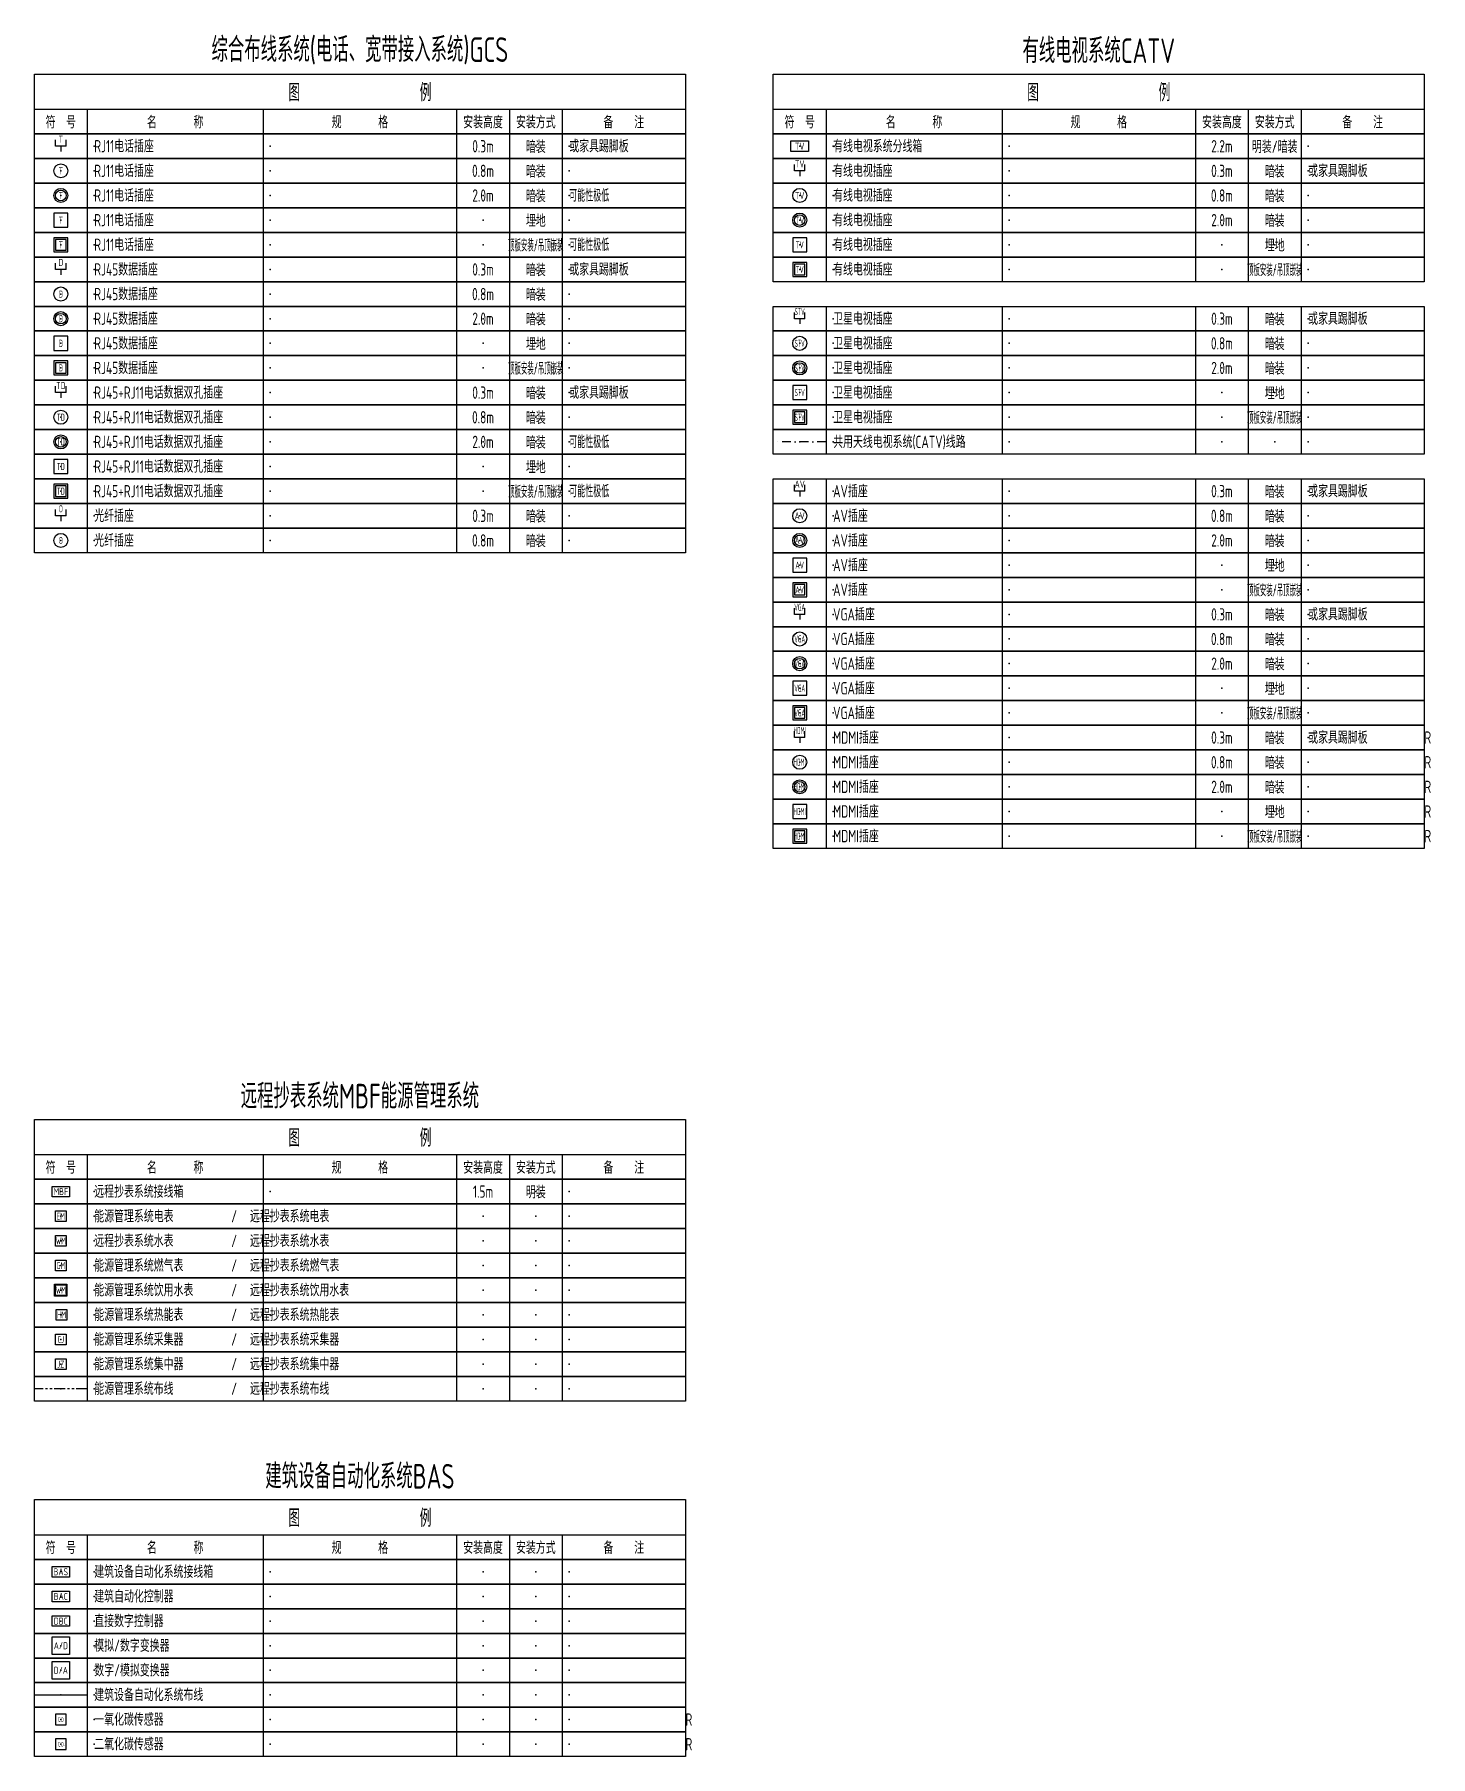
# Model space of a CAD drawing. Header units: millimetres. Extents: x -714894 to -19295, y 3400 to 234118.
# Drawn here: x -649095 to -609415, y 7600 to 56525 of the extents above; entities that cross this region are included whole.
import ezdxf
from ezdxf.enums import TextEntityAlignment as Align

# ---------------------------------------------------------------- set-up
doc = ezdxf.new("R2010")
doc.units = ezdxf.units.MM
doc.header["$LTSCALE"] = 500
doc.linetypes.add('DASHDOT', pattern=[1, 0.5, -0.25, 0, -0.25])
doc.linetypes.add('PHANTOM2', pattern=[1.25, 0.625, -0.125, 0.125, -0.125, 0.125, -0.125])
for name, color, linetype in [('E-BAS-DEVC', 3, 'Continuous'), ('E-BAS-EQPM', 3, 'Continuous'), ('E-BAS-WIRE', 4, 'Continuous'), ('E-CATV-DEVC', 3, 'Continuous'), ('E-CATV-EQPM', 3, 'Continuous'), ('E-CATV-WIRE', 4, 'DASHDOT'), ('E-GCS-DEVC', 3, 'Continuous'), ('E-MBF-DEVC', 3, 'Continuous'), ('E-MBF-EQPM', 3, 'Continuous'), ('E-MBF-WIRE', 4, 'PHANTOM2'), ('E-UNIV-DIAG', 2, 'Continuous'), ('E-UNIV-EL', 140, 'Continuous'), ('E-UNIV-NOTE', 6, 'Continuous')]:
    doc.layers.add(name, color=color, linetype=linetype)
doc.styles.add('TH-STYLE3', font='tssdeng.shx', dxfattribs={"width": 0.65, "bigfont": 'tssdchn.shx'})

# ---------------------------------------------------------------- blocks, each defined once
blk = doc.blocks.new('E-BKTS2')
for p, q in [((0, 0), (185, 0)), ((0, -7), (0, 0)), ((185, 0), (185, -7)), ((185, -7), (0, -7))]:
    blk.add_line(p, q)
at = {"linetype": 'Continuous'}
for p, q in [((15, 0), (15, -7)), ((65, 0), (65, -7)), ((120, 0), (120, -7)), ((135, 0), (135, -7)), ((150, 0), (150, -7))]:
    blk.add_line(p, q, dxfattribs=at)
for p in [(7.5, -3.5), (17, -3.5), (67, -3.5), (127.5, -3.5), (142.5, -3.5), (152, -3.5)]:
    blk.add_point(p, dxfattribs=at)
blk = doc.blocks.new('E-BMBF01')
blk.add_lwpolyline([(-2.5, -1.5), (-2.5, 1.5), (2.5, 1.5), (2.5, -1.5)], close=True)
at = {"layer": 'E-UNIV-EL', "style": 'TH-STYLE3', "width": 0.7}
blk.add_attdef('BOX', text='', height=2, dxfattribs=at).set_placement((0, 0), align=Align.MIDDLE)
blk = doc.blocks.new('E-BKTS1')
blk.add_line((0, -10), (185, -10))
at = {"linetype": 'Continuous'}
for p, q in [((15, -10), (15, -17)), ((65, -10), (65, -17)), ((120, -10), (120, -17)), ((135, -10), (135, -17)), ((150, -10), (150, -17))]:
    blk.add_line(p, q, dxfattribs=at)
blk.add_lwpolyline([(0, 0), (185, 0), (185, -17), (0, -17)], close=True)
at = {"layer": 'E-UNIV-NOTE', "style": 'TH-STYLE3', "width": 0.7}
for s, height, p in [('图                例', 5, (92.5, -5)), ('安装高度', 3.5, (127.5, -13.5)), ('安装方式', 3.5, (142.5, -13.5))]:
    blk.add_text(s, height=height, dxfattribs=at).set_placement(p, align=Align.MIDDLE)
at = {"layer": 'E-UNIV-NOTE', "linetype": 'Continuous', "style": 'TH-STYLE3', "width": 0.7}
for s, p in [('符  号', (7.5, -13.5)), ('名       称', (40, -13.5)), ('规       格', (92.5, -13.5)), ('备    注', (167.5, -13.5))]:
    blk.add_text(s, height=3.5, dxfattribs=at).set_placement(p, align=Align.MIDDLE)
blk = doc.blocks.new('E-BEMS000')
for p, q in [((-2.5, -1.5), (-2.5, 1.5)), ((-2.5, 1.5), (2.5, 1.5)), ((2.5, 1.5), (2.5, -1.5)), ((2.5, -1.5), (-2.5, -1.5))]:
    blk.add_line(p, q)
at = {"layer": 'E-UNIV-EL', "style": 'TH-STYLE3', "width": 0.7}
blk.add_attdef('BOX', text='', height=2, dxfattribs=at).set_placement((0, 0), align=Align.MIDDLE)
blk = doc.blocks.new('E-BEMS010')
blk.add_lwpolyline([(-2.5, -1.5), (-2.5, 1.5), (2.5, 1.5), (2.5, -1.5)], close=True)
at = {"layer": 'E-UNIV-EL', "style": 'TH-STYLE3', "width": 0.7}
blk.add_attdef('BOX', text='', height=2, dxfattribs=at).set_placement((0, 0), align=Align.MIDDLE)
blk = doc.blocks.new('E-BEMS011')
blk.add_lwpolyline([(-2.5, -1.5), (-2.5, 1.5), (2.5, 1.5), (2.5, -1.5)], close=True)
at = {"layer": 'E-UNIV-EL', "style": 'TH-STYLE3', "width": 0.7}
blk.add_attdef('BOX', text='', height=2, dxfattribs=at).set_placement((0, 0), align=Align.MIDDLE)
blk = doc.blocks.new('E-BEMS020')
blk.add_lwpolyline([(-2.5, -2.5), (-2.5, 2.5), (2.5, 2.5), (2.5, -2.5)], close=True)
at = {"layer": 'E-UNIV-EL', "style": 'TH-STYLE3', "width": 0.7}
blk.add_attdef('BOX', text='', height=2, dxfattribs=at).set_placement((0, 0), align=Align.MIDDLE)
blk = doc.blocks.new('E-BEMS021')
blk.add_lwpolyline([(-2.5, -2.5), (-2.5, 2.5), (2.5, 2.5), (2.5, -2.5)], close=True)
at = {"layer": 'E-UNIV-EL', "style": 'TH-STYLE3', "width": 0.7}
blk.add_attdef('BOX', text='', height=2, dxfattribs=at).set_placement((0, 0), align=Align.MIDDLE)
blk = doc.blocks.new('E-BEMS110')
blk.add_lwpolyline([(-1.5, -1.5), (-1.5, 1.5), (1.5, 1.5), (1.5, -1.5)], close=True)
at = {"layer": 'E-UNIV-EL', "style": 'TH-STYLE3', "width": 0.6}
blk.add_attdef('FUNCTION', text='', height=2, dxfattribs=at).set_placement((0, 0), align=Align.MIDDLE)
blk = doc.blocks.new('E-BEMS120')
blk.add_lwpolyline([(-1.5, -1.5), (-1.5, 1.5), (1.5, 1.5), (1.5, -1.5)], close=True)
at = {"layer": 'E-UNIV-EL', "style": 'TH-STYLE3', "width": 0.6}
blk.add_attdef('FUNCTION', text='', height=2, dxfattribs=at).set_placement((0, 0), align=Align.MIDDLE)
blk = doc.blocks.new('E-BEMS130')
blk.add_lwpolyline([(-1.5, -1.5), (-1.5, 1.5), (1.5, 1.5), (1.5, -1.5)], close=True)
at = {"layer": 'E-UNIV-EL', "style": 'TH-STYLE3', "width": 0.6}
blk.add_attdef('FUNCTION', text='', height=2, dxfattribs=at).set_placement((0, 0), align=Align.MIDDLE)
blk = doc.blocks.new('E-BEMS100')
blk.add_lwpolyline([(-1.5, -1.5), (-1.5, 1.5), (1.5, 1.5), (1.5, -1.5)], close=True)
at = {"layer": 'E-UNIV-EL', "style": 'TH-STYLE3', "width": 0.6}
blk.add_attdef('FUNCTION', text='', height=2, dxfattribs=at).set_placement((0, 0), align=Align.MIDDLE)
blk = doc.blocks.new('E-BEMS111')
blk.add_lwpolyline([(-1.75, -1.75), (-1.75, 1.75), (1.75, 1.75), (1.75, -1.75)], close=True)
at = {"layer": 'E-UNIV-EL'}
blk.add_lwpolyline([(-1.5, -1.5), (-1.5, 1.5), (1.5, 1.5), (1.5, -1.5)], close=True, dxfattribs=at)
at = {"layer": 'E-UNIV-EL', "style": 'TH-STYLE3', "width": 0.6}
blk.add_attdef('FUNCTION', text='', height=2, dxfattribs=at).set_placement((0, 0), align=Align.MIDDLE)
blk = doc.blocks.new('E-BEMS200')
blk.add_lwpolyline([(-1.5, -1.5), (-1.5, 1.5), (1.5, 1.5), (1.5, -1.5)], close=True)
at = {"layer": 'E-UNIV-EL', "style": 'TH-STYLE3', "width": 0.6}
blk.add_attdef('FUNCTION', text='', height=2, dxfattribs=at).set_placement((0, 0), align=Align.MIDDLE)
blk = doc.blocks.new('E-BEMS201')
blk.add_lwpolyline([(-1.5, -1.5), (-1.5, 1.5), (1.5, 1.5), (1.5, -1.5)], close=True)
at = {"layer": 'E-UNIV-EL', "style": 'TH-STYLE3', "width": 0.6}
blk.add_attdef('FUNCTION', text='', height=2, dxfattribs=at).set_placement((0, 0), align=Align.MIDDLE)
blk = doc.blocks.new('E-BEMS030')
blk.add_lwpolyline([(-1.5, -1.5), (1.5, -1.5), (1.5, 1.5), (-1.5, 1.5)], close=True)
at = {"layer": 'E-UNIV-EL', "style": 'TH-STYLE3', "width": 0.7}
blk.add_attdef('F', text='', height=1.3, dxfattribs=at).set_placement((0, 0), align=Align.MIDDLE)
blk = doc.blocks.new('E-BEMS031')
blk.add_lwpolyline([(-1.5, -1.5), (1.5, -1.5), (1.5, 1.5), (-1.5, 1.5)], close=True)
at = {"layer": 'E-UNIV-EL', "style": 'TH-STYLE3', "width": 0.7}
for tag, height, p in [('F', 1.3, (0, 0)), ('F2', 0.65, (1.08625, -0.3125))]:
    blk.add_attdef(tag, text='', height=height, dxfattribs=at).set_placement(p, align=Align.MIDDLE)
blk = doc.blocks.new('E-BCATV11')
blk.add_circle((0, 0), 2)
at = {"layer": 'E-UNIV-EL', "style": 'TH-STYLE3', "width": 0.7}
blk.add_attdef('SOCKET', text='', height=2, dxfattribs=at).set_placement((0, 0), align=Align.MIDDLE)
blk = doc.blocks.new('E-BCATV01')
blk.add_lwpolyline([(-2.5, 0), (-2.5, 3), (2.5, 3), (2.5, 0)], close=True)
at = {"layer": 'E-UNIV-EL', "style": 'TH-STYLE3', "width": 0.7}
blk.add_attdef('BOX', text='', height=2, dxfattribs=at).set_placement((0, 1.5), align=Align.MIDDLE)
blk = doc.blocks.new('E-BCATV11-1')
blk.add_circle((0, 0), 2)
at = {"layer": 'E-UNIV-EL'}
blk.add_circle((0, 0), 1.5, dxfattribs=at)
at = {"layer": 'E-UNIV-EL', "style": 'TH-STYLE3', "width": 0.7}
blk.add_attdef('SOCKET', text='', height=2, dxfattribs=at).set_placement((0, 0), align=Align.MIDDLE)
blk = doc.blocks.new('E-BGC13')
blk.add_circle((0, 0), 2)
at = {"layer": 'E-UNIV-EL', "style": 'TH-STYLE3', "width": 0.6}
blk.add_attdef('SOCKET', text='', height=2, dxfattribs=at).set_placement((0, 0), align=Align.MIDDLE)
blk = doc.blocks.new('E-BGC12')
blk.add_circle((0, 0), 2)
at = {"layer": 'E-UNIV-EL', "style": 'TH-STYLE3', "width": 0.6}
blk.add_attdef('SOCKET', text='', height=2, dxfattribs=at).set_placement((0, 0), align=Align.MIDDLE)
blk = doc.blocks.new('E-BGC11')
blk.add_circle((0, 0), 2)
at = {"layer": 'E-UNIV-EL', "style": 'TH-STYLE3', "width": 0.7}
blk.add_attdef('SOCKET', text='', height=2, dxfattribs=at).set_placement((0, 0), align=Align.MIDDLE)
blk = doc.blocks.new('E-BGC13-1')
blk.add_circle((0, 0), 2)
at = {"layer": 'E-UNIV-EL'}
blk.add_circle((0, 0), 1.5, dxfattribs=at)
at = {"layer": 'E-UNIV-EL', "style": 'TH-STYLE3', "width": 0.6}
blk.add_attdef('SOCKET', text='', height=2, dxfattribs=at).set_placement((0, 0), align=Align.MIDDLE)
blk = doc.blocks.new('E-BGC12-1')
blk.add_circle((0, 0), 2)
at = {"layer": 'E-UNIV-EL'}
blk.add_circle((0, 0), 1.5, dxfattribs=at)
at = {"layer": 'E-UNIV-EL', "style": 'TH-STYLE3', "width": 0.6}
blk.add_attdef('SOCKET', text='', height=2, dxfattribs=at).set_placement((0, 0), align=Align.MIDDLE)
blk = doc.blocks.new('E-BGC11-1')
blk.add_circle((0, 0), 2)
at = {"layer": 'E-UNIV-EL'}
blk.add_circle((0, 0), 1.5, dxfattribs=at)
at = {"layer": 'E-UNIV-EL', "style": 'TH-STYLE3', "width": 0.7}
blk.add_attdef('SOCKET', text='', height=2, dxfattribs=at).set_placement((0, 0), align=Align.MIDDLE)
blk = doc.blocks.new('E-BGC13-2')
blk.add_lwpolyline([(-2, 2), (-2, -2), (2, -2), (2, 2)], close=True)
at = {"layer": 'E-UNIV-EL', "style": 'TH-STYLE3', "width": 0.6}
blk.add_attdef('SOCKET', text='', height=2, dxfattribs=at).set_placement((0, 0), align=Align.MIDDLE)
blk = doc.blocks.new('E-BGC12-2')
blk.add_lwpolyline([(-2, 2), (-2, -2), (2, -2), (2, 2)], close=True)
at = {"layer": 'E-UNIV-EL', "style": 'TH-STYLE3', "width": 0.6}
blk.add_attdef('SOCKET', text='', height=2, dxfattribs=at).set_placement((0, 0), align=Align.MIDDLE)
blk = doc.blocks.new('E-BGC11-2')
blk.add_lwpolyline([(-2, 2), (-2, -2), (2, -2), (2, 2)], close=True)
at = {"layer": 'E-UNIV-EL', "style": 'TH-STYLE3', "width": 0.6}
blk.add_attdef('SOCKET', text='', height=2, dxfattribs=at).set_placement((0, 0), align=Align.MIDDLE)
blk = doc.blocks.new('E-BCATV11-2')
blk.add_lwpolyline([(-2, 2), (-2, -2), (2, -2), (2, 2)], close=True)
at = {"layer": 'E-UNIV-EL', "style": 'TH-STYLE3', "width": 0.6}
blk.add_attdef('SOCKET', text='', height=2, dxfattribs=at).set_placement((0, 0), align=Align.MIDDLE)
blk = doc.blocks.new('E-BCATV11-3')
blk.add_lwpolyline([(-2, 2), (-2, -2), (2, -2), (2, 2)], close=True)
at = {"layer": 'E-UNIV-EL'}
blk.add_lwpolyline([(-1.5, 1.5), (-1.5, -1.5), (1.5, -1.5), (1.5, 1.5)], close=True, dxfattribs=at)
at = {"layer": 'E-UNIV-EL', "style": 'TH-STYLE3', "width": 0.6}
blk.add_attdef('SOCKET', text='', height=2, dxfattribs=at).set_placement((0, 0), align=Align.MIDDLE)
blk = doc.blocks.new('E-BGC10')
for p, q in [((-1.5, 1.5), (-1.5, 3.3)), ((1.5, 1.5), (-1.5, 1.5)), ((0, 1.5), (0, 0)), ((1.5, 1.5), (1.5, 3.3))]:
    blk.add_line(p, q)
at = {"layer": 'E-UNIV-EL', "style": 'TH-STYLE3', "width": 0.7}
blk.add_attdef('SOCKET', text='', height=2, dxfattribs=at).set_placement((0, 3.5), align=Align.MIDDLE)
blk = doc.blocks.new('E-BGC20')
for p, q in [((-1.5, 1.5), (-1.5, 3.3)), ((1.5, 1.5), (-1.5, 1.5)), ((0, 1.5), (0, 0)), ((1.5, 1.5), (1.5, 3.3))]:
    blk.add_line(p, q)
at = {"layer": 'E-UNIV-EL', "style": 'TH-STYLE3', "width": 0.7}
blk.add_attdef('SOCKET', text='', height=2, dxfattribs=at).set_placement((0, 3.5), align=Align.MIDDLE)
blk = doc.blocks.new('E-BGC30')
for p, q in [((-1.5, 1.5), (-1.5, 3.3)), ((1.5, 1.5), (-1.5, 1.5)), ((0, 1.5), (0, 0)), ((1.5, 1.5), (1.5, 3.3))]:
    blk.add_line(p, q)
at = {"layer": 'E-UNIV-EL', "style": 'TH-STYLE3', "width": 0.7}
blk.add_attdef('SOCKET', text='', height=2, dxfattribs=at).set_placement((0, 3.5), align=Align.MIDDLE)
blk = doc.blocks.new('E-BCATV10')
for p, q in [((-1.5, 1.5), (-1.5, 3.3)), ((1.5, 1.5), (-1.5, 1.5)), ((0, 1.5), (0, 0)), ((1.5, 1.5), (1.5, 3.3))]:
    blk.add_line(p, q)
at = {"layer": 'E-UNIV-EL', "style": 'TH-STYLE3', "width": 0.7}
blk.add_attdef('SOCKET', text='', height=2, dxfattribs=at).set_placement((0, 3.5), align=Align.MIDDLE)
blk = doc.blocks.new('E-BGC11-3')
blk.add_lwpolyline([(-2, 2), (-2, -2), (2, -2), (2, 2)], close=True)
at = {"layer": 'E-UNIV-EL'}
blk.add_lwpolyline([(-1.5, 1.5), (-1.5, -1.5), (1.5, -1.5), (1.5, 1.5)], close=True, dxfattribs=at)
at = {"layer": 'E-UNIV-EL', "style": 'TH-STYLE3', "width": 0.7}
blk.add_attdef('SOCKET', text='', height=2, dxfattribs=at).set_placement((0, 0), align=Align.MIDDLE)
blk = doc.blocks.new('E-BGC12-3')
blk.add_lwpolyline([(-2, 2), (-2, -2), (2, -2), (2, 2)], close=True)
at = {"layer": 'E-UNIV-EL'}
blk.add_lwpolyline([(-1.5, 1.5), (-1.5, -1.5), (1.5, -1.5), (1.5, 1.5)], close=True, dxfattribs=at)
at = {"layer": 'E-UNIV-EL', "style": 'TH-STYLE3', "width": 0.6}
blk.add_attdef('SOCKET', text='', height=2, dxfattribs=at).set_placement((0, 0), align=Align.MIDDLE)
blk = doc.blocks.new('E-BGC13-3')
blk.add_lwpolyline([(-2, 2), (-2, -2), (2, -2), (2, 2)], close=True)
at = {"layer": 'E-UNIV-EL'}
blk.add_lwpolyline([(-1.5, 1.5), (-1.5, -1.5), (1.5, -1.5), (1.5, 1.5)], close=True, dxfattribs=at)
at = {"layer": 'E-UNIV-EL', "style": 'TH-STYLE3', "width": 0.6}
blk.add_attdef('SOCKET', text='', height=2, dxfattribs=at).set_placement((0, 0), align=Align.MIDDLE)
blk = doc.blocks.new('E-BCATV20')
for p, q in [((-1.5, 1.5), (-1.5, 3.3)), ((1.5, 1.5), (-1.5, 1.5)), ((0, 1.5), (0, 0)), ((1.5, 1.5), (1.5, 3.3))]:
    blk.add_line(p, q)
at = {"layer": 'E-UNIV-EL', "style": 'TH-STYLE3', "width": 0.5}
blk.add_attdef('SOCKET', text='', height=2, dxfattribs=at).set_placement((0, 3.5), align=Align.MIDDLE)
blk = doc.blocks.new('E-BCATV21')
blk.add_circle((0, 0), 2)
at = {"layer": 'E-UNIV-EL', "style": 'TH-STYLE3', "width": 0.5}
blk.add_attdef('SOCKET', text='', height=2, dxfattribs=at).set_placement((0, 0), align=Align.MIDDLE)
blk = doc.blocks.new('E-BCATV21-1')
blk.add_circle((0, 0), 2)
at = {"layer": 'E-UNIV-EL'}
blk.add_circle((0, 0), 1.5, dxfattribs=at)
at = {"layer": 'E-UNIV-EL', "style": 'TH-STYLE3', "width": 0.5}
blk.add_attdef('SOCKET', text='', height=2, dxfattribs=at).set_placement((0, 0), align=Align.MIDDLE)
blk = doc.blocks.new('E-BCATV21-2')
blk.add_lwpolyline([(-2, 2), (-2, -2), (2, -2), (2, 2)], close=True)
at = {"layer": 'E-UNIV-EL', "style": 'TH-STYLE3', "width": 0.5}
blk.add_attdef('SOCKET', text='', height=2, dxfattribs=at).set_placement((0, 0), align=Align.MIDDLE)
blk = doc.blocks.new('E-BCATV21-3')
blk.add_lwpolyline([(-2, 2), (-2, -2), (2, -2), (2, 2)], close=True)
at = {"layer": 'E-UNIV-EL'}
blk.add_lwpolyline([(-1.5, 1.5), (-1.5, -1.5), (1.5, -1.5), (1.5, 1.5)], close=True, dxfattribs=at)
at = {"layer": 'E-UNIV-EL', "style": 'TH-STYLE3', "width": 0.5}
blk.add_attdef('SOCKET', text='', height=2, dxfattribs=at).set_placement((0, 0), align=Align.MIDDLE)
blk = doc.blocks.new('E-BCATV30')
for p, q in [((-1.5, 1.5), (-1.5, 3.3)), ((1.5, 1.5), (-1.5, 1.5)), ((0, 1.5), (0, 0)), ((1.5, 1.5), (1.5, 3.3))]:
    blk.add_line(p, q)
at = {"layer": 'E-UNIV-EL', "style": 'TH-STYLE3', "width": 0.7}
blk.add_attdef('SOCKET', text='', height=2, dxfattribs=at).set_placement((0, 3.5), align=Align.MIDDLE)
blk = doc.blocks.new('E-BCATV31')
blk.add_circle((0, 0), 2)
at = {"layer": 'E-UNIV-EL', "style": 'TH-STYLE3', "width": 0.7}
blk.add_attdef('SOCKET', text='', height=2, dxfattribs=at).set_placement((0, 0), align=Align.MIDDLE)
blk = doc.blocks.new('E-BCATV31-1')
blk.add_circle((0, 0), 2)
at = {"layer": 'E-UNIV-EL'}
blk.add_circle((0, 0), 1.5, dxfattribs=at)
at = {"layer": 'E-UNIV-EL', "style": 'TH-STYLE3', "width": 0.7}
blk.add_attdef('SOCKET', text='', height=2, dxfattribs=at).set_placement((0, 0), align=Align.MIDDLE)
blk = doc.blocks.new('E-BCATV31-2')
blk.add_lwpolyline([(-2, 2), (-2, -2), (2, -2), (2, 2)], close=True)
at = {"layer": 'E-UNIV-EL', "style": 'TH-STYLE3', "width": 0.6}
blk.add_attdef('SOCKET', text='', height=2, dxfattribs=at).set_placement((0, 0), align=Align.MIDDLE)
blk = doc.blocks.new('E-BCATV31-3')
blk.add_lwpolyline([(-2, 2), (-2, -2), (2, -2), (2, 2)], close=True)
at = {"layer": 'E-UNIV-EL'}
blk.add_lwpolyline([(-1.5, 1.5), (-1.5, -1.5), (1.5, -1.5), (1.5, 1.5)], close=True, dxfattribs=at)
at = {"layer": 'E-UNIV-EL', "style": 'TH-STYLE3', "width": 0.6}
blk.add_attdef('SOCKET', text='', height=2, dxfattribs=at).set_placement((0, 0), align=Align.MIDDLE)
blk = doc.blocks.new('E-BCATV40')
for p, q in [((-1.5, 1.5), (-1.5, 3.3)), ((1.5, 1.5), (-1.5, 1.5)), ((0, 1.5), (0, 0)), ((1.5, 1.5), (1.5, 3.3))]:
    blk.add_line(p, q)
at = {"layer": 'E-UNIV-EL', "style": 'TH-STYLE3', "width": 0.5}
blk.add_attdef('SOCKET', text='', height=2, dxfattribs=at).set_placement((0, 3.5), align=Align.MIDDLE)
blk = doc.blocks.new('E-BCATV41')
blk.add_circle((0, 0), 2)
at = {"layer": 'E-UNIV-EL', "style": 'TH-STYLE3', "width": 0.5}
blk.add_attdef('SOCKET', text='', height=2, dxfattribs=at).set_placement((0, 0), align=Align.MIDDLE)
blk = doc.blocks.new('E-BCATV41-1')
blk.add_circle((0, 0), 2)
at = {"layer": 'E-UNIV-EL'}
blk.add_circle((0, 0), 1.5, dxfattribs=at)
at = {"layer": 'E-UNIV-EL', "style": 'TH-STYLE3', "width": 0.5}
blk.add_attdef('SOCKET', text='', height=2, dxfattribs=at).set_placement((0, 0), align=Align.MIDDLE)
blk = doc.blocks.new('E-BCATV41-2')
blk.add_lwpolyline([(-2, 2), (-2, -2), (2, -2), (2, 2)], close=True)
at = {"layer": 'E-UNIV-EL', "style": 'TH-STYLE3', "width": 0.5}
blk.add_attdef('SOCKET', text='', height=2, dxfattribs=at).set_placement((0, 0), align=Align.MIDDLE)
blk = doc.blocks.new('E-BCATV41-3')
blk.add_lwpolyline([(-2, 2), (-2, -2), (2, -2), (2, 2)], close=True)
at = {"layer": 'E-UNIV-EL'}
blk.add_lwpolyline([(-1.5, 1.5), (-1.5, -1.5), (1.5, -1.5), (1.5, 1.5)], close=True, dxfattribs=at)
at = {"layer": 'E-UNIV-EL', "style": 'TH-STYLE3', "width": 0.5}
blk.add_attdef('SOCKET', text='', height=2, dxfattribs=at).set_placement((0, 0), align=Align.MIDDLE)
blk = doc.blocks.new('E-BGC140')
for p, q in [((-1.5, 1.5), (-1.5, 3.3)), ((1.5, 1.5), (-1.5, 1.5)), ((0, 1.5), (0, 0)), ((1.5, 1.5), (1.5, 3.3))]:
    blk.add_line(p, q)
at = {"layer": 'E-UNIV-EL', "style": 'TH-STYLE3', "width": 0.6}
blk.add_attdef('SOCKET', text='', height=2, dxfattribs=at).set_placement((0, 3.5), align=Align.MIDDLE)
blk = doc.blocks.new('E-BGC141')
blk.add_circle((0, 0), 2)
at = {"layer": 'E-UNIV-EL', "style": 'TH-STYLE3', "width": 0.6}
blk.add_attdef('SOCKET', text='', height=2, dxfattribs=at).set_placement((0, 0), align=Align.MIDDLE)
blk = doc.blocks.new('E-BCATV50')
for p, q in [((-1.5, 1.5), (-1.5, 3.3)), ((1.5, 1.5), (-1.5, 1.5)), ((0, 1.5), (0, 0)), ((1.5, 1.5), (1.5, 3.3))]:
    blk.add_line(p, q)
at = {"layer": 'E-UNIV-EL', "style": 'TH-STYLE3', "width": 0.5}
blk.add_attdef('SOCKET', text='', height=2, dxfattribs=at).set_placement((0, 3.5), align=Align.MIDDLE)
blk = doc.blocks.new('E-BCATV51')
blk.add_circle((0, 0), 2)
at = {"layer": 'E-UNIV-EL', "style": 'TH-STYLE3', "width": 0.5}
blk.add_attdef('SOCKET', text='', height=2, dxfattribs=at).set_placement((0, 0), align=Align.MIDDLE)
blk = doc.blocks.new('E-BCATV51-1')
blk.add_circle((0, 0), 2)
at = {"layer": 'E-UNIV-EL'}
blk.add_circle((0, 0), 1.5, dxfattribs=at)
at = {"layer": 'E-UNIV-EL', "style": 'TH-STYLE3', "width": 0.5}
blk.add_attdef('SOCKET', text='', height=2, dxfattribs=at).set_placement((0, 0), align=Align.MIDDLE)
blk = doc.blocks.new('E-BCATV51-2')
blk.add_lwpolyline([(-2, 2), (-2, -2), (2, -2), (2, 2)], close=True)
at = {"layer": 'E-UNIV-EL', "style": 'TH-STYLE3', "width": 0.5}
blk.add_attdef('SOCKET', text='', height=2, dxfattribs=at).set_placement((0, 0), align=Align.MIDDLE)
blk = doc.blocks.new('E-BCATV51-3')
blk.add_lwpolyline([(-2, 2), (-2, -2), (2, -2), (2, 2)], close=True)
at = {"layer": 'E-UNIV-EL'}
blk.add_lwpolyline([(-1.5, 1.5), (-1.5, -1.5), (1.5, -1.5), (1.5, 1.5)], close=True, dxfattribs=at)
at = {"layer": 'E-UNIV-EL', "style": 'TH-STYLE3', "width": 0.5}
blk.add_attdef('SOCKET', text='', height=2, dxfattribs=at).set_placement((0, 0), align=Align.MIDDLE)

msp = doc.modelspace()

# ---------------------------------------------------------------- linework, layer by layer
at = {"layer": 'E-BAS-WIRE'}
msp.add_line((-649094.54, 9350), (-647594.54, 9350), dxfattribs=at)
at = {"layer": 'E-CATV-WIRE'}
msp.add_line((-626594.54, 44950), (-628094.54, 44950), dxfattribs=at)
at = {"layer": 'E-MBF-WIRE'}
msp.add_line((-647594.54, 18050), (-649094.54, 18050), dxfattribs=at)

# ---------------------------------------------------------------- block references
at = {"layer": 'E-BAS-DEVC', "xscale": 100, "yscale": 100, "zscale": 100}
for name, p, values in [('E-BEMS030', (-648344.54, 8650), {'F': 'CO'}), ('E-BEMS031', (-648344.54, 7950), {'F': 'CO', 'F2': '2'})]:
    msp.add_blockref(name, p, dxfattribs=at).add_auto_attribs(values)
at = {"layer": 'E-BAS-EQPM', "xscale": 100, "yscale": 100, "zscale": 100}
for name, p, values in [('E-BEMS000', (-648344.54, 12850), {'BOX': 'BAS'}), ('E-BEMS010', (-648344.54, 12150), {'BOX': 'BAC'}), ('E-BEMS011', (-648344.54, 11450), {'BOX': 'DDC'}), ('E-BEMS020', (-648344.54, 10750), {'BOX': 'A/D'}), ('E-BEMS021', (-648344.54, 10050), {'BOX': 'D/A'})]:
    msp.add_blockref(name, p, dxfattribs=at).add_auto_attribs(values)
at = {"layer": 'E-CATV-DEVC', "xscale": 100, "yscale": 100, "zscale": 100}
for name, p, values in [('E-BCATV10', (-627344.54, 52500), {'SOCKET': 'TV'}), ('E-BCATV11', (-627344.54, 51950), {'SOCKET': 'TV'}), ('E-BCATV11-1', (-627344.54, 51250), {'SOCKET': 'TV'}), ('E-BCATV11-2', (-627344.54, 50550), {'SOCKET': 'TV'}), ('E-BCATV11-3', (-627344.54, 49850), {'SOCKET': 'TV'}), ('E-BCATV20', (-627344.54, 48300), {'SOCKET': 'STV'}), ('E-BCATV21', (-627344.54, 47750), {'SOCKET': 'STV'}), ('E-BCATV21-1', (-627344.54, 47050), {'SOCKET': 'STV'}), ('E-BCATV21-2', (-627344.54, 46350), {'SOCKET': 'STV'}), ('E-BCATV21-3', (-627344.54, 45650), {'SOCKET': 'STV'}), ('E-BCATV30', (-627344.54, 43400), {'SOCKET': 'AV'}), ('E-BCATV31', (-627344.54, 42850), {'SOCKET': 'AV'}), ('E-BCATV31-1', (-627344.54, 42150), {'SOCKET': 'AV'}), ('E-BCATV31-2', (-627344.54, 41450), {'SOCKET': 'AV'}), ('E-BCATV31-3', (-627344.54, 40750), {'SOCKET': 'AV'}), ('E-BCATV40', (-627344.54, 39900), {'SOCKET': 'VGA'}), ('E-BCATV41', (-627344.54, 39350), {'SOCKET': 'VGA'}), ('E-BCATV41-1', (-627344.54, 38650), {'SOCKET': 'VGA'}), ('E-BCATV41-2', (-627344.54, 37950), {'SOCKET': 'VGA'}), ('E-BCATV41-3', (-627344.54, 37250), {'SOCKET': 'VGA'}), ('E-BCATV50', (-627344.54, 36400), {'SOCKET': 'HDMI'}), ('E-BCATV51', (-627344.54, 35850), {'SOCKET': 'HDMI'}), ('E-BCATV51-1', (-627344.54, 35150), {'SOCKET': 'HDMI'}), ('E-BCATV51-2', (-627344.54, 34450), {'SOCKET': 'HDMI'}), ('E-BCATV51-3', (-627344.54, 33750), {'SOCKET': 'HDMI'})]:
    msp.add_blockref(name, p, dxfattribs=at).add_auto_attribs(values)
at = {"layer": 'E-CATV-EQPM', "xscale": 100, "yscale": 100, "zscale": 100}
msp.add_blockref('E-BCATV01', (-627344.54, 53200), dxfattribs=at).add_auto_attribs({'BOX': 'TV'})
at = {"layer": 'E-GCS-DEVC', "xscale": 100, "yscale": 100, "zscale": 100}
for name, p, values in [('E-BGC10', (-648344.54, 53200), {'SOCKET': 'T'}), ('E-BGC11', (-648344.54, 52650), {'SOCKET': 'T'}), ('E-BGC11-1', (-648344.54, 51950), {'SOCKET': 'T'}), ('E-BGC11-3', (-648344.54, 50550), {'SOCKET': 'T'}), ('E-BGC20', (-648344.54, 49700), {'SOCKET': 'D'}), ('E-BGC12', (-648344.54, 49150), {'SOCKET': 'D'}), ('E-BGC12-1', (-648344.54, 48450), {'SOCKET': 'D'}), ('E-BGC12-2', (-648344.54, 47750), {'SOCKET': 'D'}), ('E-BGC12-3', (-648344.54, 47050), {'SOCKET': 'D'}), ('E-BGC30', (-648344.54, 46200), {'SOCKET': 'TD'}), ('E-BGC13', (-648344.54, 45650), {'SOCKET': 'TD'}), ('E-BGC13-1', (-648344.54, 44950), {'SOCKET': 'TD'}), ('E-BGC13-2', (-648344.54, 44250), {'SOCKET': 'TD'}), ('E-BGC13-3', (-648344.54, 43550), {'SOCKET': 'TD'}), ('E-BGC140', (-648344.54, 42700), {'SOCKET': 'O'}), ('E-BGC141', (-648344.54, 42150), {'SOCKET': 'O'})]:
    msp.add_blockref(name, p, dxfattribs=at).add_auto_attribs(values)
at = {"layer": 'E-GCS-DEVC'}
ref = msp.add_blockref('E-BGC11-2', (-648344.54, 51250), dxfattribs=dict(at, xscale=100, yscale=100, zscale=100))
ref.add_attrib('SOCKET', 'T', dxfattribs={"layer": 'E-UNIV-EL', "height": 200, "style": 'TH-STYLE3', "width": 0.7}).set_placement((-648344.54, 51250), align=Align.MIDDLE)
at = {"layer": 'E-MBF-DEVC', "xscale": 100, "yscale": 100, "zscale": 100}
for name, p, values in [('E-BEMS100', (-648344.54, 22950), {'FUNCTION': 'EM'}), ('E-BEMS110', (-648344.54, 22250), {'FUNCTION': 'WM'}), ('E-BEMS120', (-648344.54, 21550), {'FUNCTION': 'GM'}), ('E-BEMS111', (-648344.54, 20850), {'FUNCTION': 'WM'}), ('E-BEMS130', (-648323.77, 20150), {'FUNCTION': 'HM'}), ('E-BEMS200', (-648344.54, 19450), {'FUNCTION': 'CJ'}), ('E-BEMS201', (-648344.54, 18750), {'FUNCTION': 'JZ'})]:
    msp.add_blockref(name, p, dxfattribs=at).add_auto_attribs(values)
at = {"layer": 'E-MBF-EQPM', "xscale": 100, "yscale": 100, "zscale": 100}
msp.add_blockref('E-BMBF01', (-648344.54, 23650), dxfattribs=at).add_auto_attribs({'BOX': 'MBF'})
at = {"layer": 'E-UNIV-DIAG', "xscale": 100, "yscale": 100, "zscale": 100}
for name, p in [('E-BKTS1', (-649094.54, 55400)), ('E-BKTS1', (-628094.54, 55400)), ('E-BKTS2', (-649094.54, 53700)), ('E-BKTS2', (-628094.54, 53700)), ('E-BKTS2', (-649094.54, 53000)), ('E-BKTS2', (-628094.54, 53000)), ('E-BKTS2', (-649094.54, 52300)), ('E-BKTS2', (-628094.54, 52300)), ('E-BKTS2', (-649094.54, 51600)), ('E-BKTS2', (-628094.54, 51600)), ('E-BKTS2', (-649094.54, 50900)), ('E-BKTS2', (-628094.54, 50900)), ('E-BKTS2', (-649094.54, 50200)), ('E-BKTS2', (-628094.54, 50200)), ('E-BKTS2', (-649094.54, 49500)), ('E-BKTS2', (-649094.54, 48800)), ('E-BKTS2', (-628094.54, 48800)), ('E-BKTS2', (-649094.54, 48100)), ('E-BKTS2', (-628094.54, 48100)), ('E-BKTS2', (-649094.54, 47400)), ('E-BKTS2', (-628094.54, 47400)), ('E-BKTS2', (-649094.54, 46700)), ('E-BKTS2', (-628094.54, 46700)), ('E-BKTS2', (-649094.54, 46000)), ('E-BKTS2', (-628094.54, 46000)), ('E-BKTS2', (-649094.54, 45300)), ('E-BKTS2', (-628094.54, 45300)), ('E-BKTS2', (-649094.54, 44600)), ('E-BKTS2', (-649094.54, 43900)), ('E-BKTS2', (-628094.54, 43900)), ('E-BKTS2', (-649094.54, 43200)), ('E-BKTS2', (-628094.54, 43200)), ('E-BKTS2', (-649094.54, 42500)), ('E-BKTS2', (-628094.54, 42500)), ('E-BKTS2', (-628094.54, 41800)), ('E-BKTS2', (-628094.54, 41100)), ('E-BKTS2', (-628094.54, 40400)), ('E-BKTS2', (-628094.54, 39700)), ('E-BKTS2', (-628094.54, 39000)), ('E-BKTS2', (-628094.54, 38300)), ('E-BKTS2', (-628094.54, 37600)), ('E-BKTS2', (-628094.54, 36900)), ('E-BKTS2', (-628094.54, 36200)), ('E-BKTS2', (-628094.54, 35500)), ('E-BKTS2', (-628094.54, 34800)), ('E-BKTS2', (-628094.54, 34100)), ('E-BKTS1', (-649094.54, 25700)), ('E-BKTS2', (-649094.54, 24000)), ('E-BKTS2', (-649094.54, 23300)), ('E-BKTS2', (-649094.54, 22600)), ('E-BKTS2', (-649094.54, 21900)), ('E-BKTS2', (-649094.54, 21200)), ('E-BKTS2', (-649094.54, 20500)), ('E-BKTS2', (-649094.54, 19800)), ('E-BKTS2', (-649094.54, 19100)), ('E-BKTS2', (-649094.54, 18400)), ('E-BKTS1', (-649094.54, 14900)), ('E-BKTS2', (-649094.54, 13200)), ('E-BKTS2', (-649094.54, 12500)), ('E-BKTS2', (-649094.54, 11800)), ('E-BKTS2', (-649094.54, 11100)), ('E-BKTS2', (-649094.54, 10400)), ('E-BKTS2', (-649094.54, 9700)), ('E-BKTS2', (-649094.54, 9000)), ('E-BKTS2', (-649094.54, 8300))]:
    msp.add_blockref(name, p, dxfattribs=at)

# ---------------------------------------------------------------- texts
at = {"layer": 'E-UNIV-NOTE', "style": 'TH-STYLE3'}
for s, height, width, p in [('综合布线系统(电话、宽带接入系统)GCS', 700, 0.7, (-639844.54, 56100)), ('有线电视系统CATV', 700, 0.7, (-618844.54, 56100)), ('0.3m', 350, 0.7, (-636344.54, 53350)), ('暗装', 350, 0.7, (-634844.54, 53350)), ('2.2m', 350, 0.7, (-615344.54, 53350)), ('明装/暗装', 350, 0.7, (-613844.54, 53350)), ('暗装', 350, 0.7, (-634844.54, 52650)), ('暗装', 350, 0.7, (-613844.54, 52650)), ('0.8m', 350, 0.7, (-636344.54, 52650)), ('0.3m', 350, 0.7, (-615344.54, 52650)), ('2.0m', 350, 0.7, (-636344.54, 51950)), ('暗装', 350, 0.7, (-634844.54, 51950)), ('0.8m', 350, 0.7, (-615344.54, 51950)), ('暗装', 350, 0.7, (-613844.54, 51950)), ('埋地', 350, 0.7, (-634844.54, 51250)), ('2.0m', 350, 0.7, (-615344.54, 51250)), ('暗装', 350, 0.7, (-613844.54, 51250)), ('顶板安装/吊顶嵌装', 350, 0.4, (-634844.54, 50550)), ('埋地', 350, 0.7, (-613844.54, 50550)), ('0.3m', 350, 0.7, (-636344.54, 49850)), ('暗装', 350, 0.7, (-634844.54, 49850)), ('顶板安装/吊顶嵌装', 350, 0.4, (-613844.54, 49850)), ('0.8m', 350, 0.7, (-636344.54, 49150)), ('暗装', 350, 0.7, (-634844.54, 49150)), ('2.0m', 350, 0.7, (-636344.54, 48450)), ('暗装', 350, 0.7, (-634844.54, 48450)), ('0.3m', 350, 0.7, (-615344.54, 48450)), ('暗装', 350, 0.7, (-613844.54, 48450)), ('埋地', 350, 0.7, (-634844.54, 47750)), ('0.8m', 350, 0.7, (-615344.54, 47750)), ('暗装', 350, 0.7, (-613844.54, 47750)), ('顶板安装/吊顶嵌装', 350, 0.4, (-634844.54, 47050)), ('2.0m', 350, 0.7, (-615344.54, 47050)), ('暗装', 350, 0.7, (-613844.54, 47050)), ('0.3m', 350, 0.7, (-636344.54, 46350)), ('暗装', 350, 0.7, (-634844.54, 46350)), ('埋地', 350, 0.7, (-613844.54, 46350)), ('0.8m', 350, 0.7, (-636344.54, 45650)), ('暗装', 350, 0.7, (-634844.54, 45650)), ('顶板安装/吊顶嵌装', 350, 0.4, (-613844.54, 45650)), ('2.0m', 350, 0.7, (-636344.54, 44950)), ('暗装', 350, 0.7, (-634844.54, 44950)), ('埋地', 350, 0.7, (-634844.54, 44250)), ('顶板安装/吊顶嵌装', 350, 0.4, (-634844.54, 43550)), ('0.3m', 350, 0.7, (-615344.54, 43550)), ('暗装', 350, 0.7, (-613844.54, 43550)), ('0.3m', 350, 0.7, (-636344.54, 42850)), ('暗装', 350, 0.7, (-634844.54, 42850)), ('0.8m', 350, 0.7, (-615344.54, 42850)), ('暗装', 350, 0.7, (-613844.54, 42850)), ('0.8m', 350, 0.7, (-636344.54, 42150)), ('暗装', 350, 0.7, (-634844.54, 42150)), ('2.0m', 350, 0.7, (-615344.54, 42150)), ('暗装', 350, 0.7, (-613844.54, 42150)), ('埋地', 350, 0.7, (-613844.54, 41450)), ('顶板安装/吊顶嵌装', 350, 0.4, (-613844.54, 40750)), ('0.3m', 350, 0.7, (-615344.54, 40050)), ('暗装', 350, 0.7, (-613844.54, 40050)), ('0.8m', 350, 0.7, (-615344.54, 39350)), ('暗装', 350, 0.7, (-613844.54, 39350)), ('2.0m', 350, 0.7, (-615344.54, 38650)), ('暗装', 350, 0.7, (-613844.54, 38650)), ('埋地', 350, 0.7, (-613844.54, 37950)), ('顶板安装/吊顶嵌装', 350, 0.4, (-613844.54, 37250)), ('0.3m', 350, 0.7, (-615344.54, 36550)), ('暗装', 350, 0.7, (-613844.54, 36550)), ('R', 350, 0.7, (-609494.54, 36550)), ('0.8m', 350, 0.7, (-615344.54, 35850)), ('暗装', 350, 0.7, (-613844.54, 35850)), ('R', 350, 0.7, (-609494.54, 35850)), ('2.0m', 350, 0.7, (-615344.54, 35150)), ('暗装', 350, 0.7, (-613844.54, 35150)), ('R', 350, 0.7, (-609494.54, 35150)), ('埋地', 350, 0.7, (-613844.54, 34450)), ('R', 350, 0.7, (-609494.54, 34450)), ('顶板安装/吊顶嵌装', 350, 0.4, (-613844.54, 33750)), ('R', 350, 0.7, (-609494.54, 33750)), ('远程抄表系统MBF能源管理系统', 700, 0.7, (-639844.54, 26400)), ('1.5m', 350, 0.7, (-636344.54, 23650)), ('明装', 350, 0.7, (-634844.54, 23650)), ('建筑设备自动化系统BAS', 700, 0.7, (-639844.54, 15600)), ('R', 350, 0.7, (-630494.54, 8650)), ('R', 350, 0.7, (-630494.54, 7950))]:
    msp.add_text(s, height=height, dxfattribs=dict(at, width=width)).set_placement(p, align=Align.MIDDLE)
for s, width, p in [('RJ11电话插座', 0.7, (-647394.54, 53350)), ('或家具踢脚板', 0.7, (-633894.54, 53350)), ('RJ11电话插座', 0.7, (-647394.54, 52650)), ('或家具踢脚板', 0.7, (-612894.54, 52650)), ('RJ11电话插座', 0.7, (-647394.54, 51950)), ('可能性极低', 0.5, (-633894.54, 51950)), ('RJ11电话插座', 0.7, (-647394.54, 51250)), ('RJ11电话插座', 0.7, (-647394.54, 50550)), ('可能性极低', 0.5, (-633894.54, 50550)), ('或家具踢脚板', 0.7, (-633894.54, 49850)), ('或家具踢脚板', 0.7, (-612894.54, 48450)), ('或家具踢脚板', 0.7, (-633894.54, 46350)), ('可能性极低', 0.5, (-633894.54, 44950)), ('共用天线电视系统(CATV)线路', 0.7, (-626394.54, 44950)), ('可能性极低', 0.5, (-633894.54, 43550)), ('或家具踢脚板', 0.7, (-612894.54, 43550)), ('或家具踢脚板', 0.7, (-612894.54, 40050)), ('或家具踢脚板', 0.7, (-612894.54, 36550)), ('远程抄表系统接线箱', 0.7, (-647394.54, 23650)), ('能源管理系统电表', 0.7, (-647394.54, 22950)), ('/', 0.7, (-643502.54, 22950)), ('远程抄表系统电表', 0.7, (-642967.32, 22950)), ('远程抄表系统水表', 0.7, (-647394.54, 22250)), ('/', 0.7, (-643502.54, 22250)), ('远程抄表系统水表', 0.7, (-642967.32, 22250)), ('能源管理系统燃气表', 0.7, (-647394.54, 21550)), ('/', 0.7, (-643502.54, 21550)), ('远程抄表系统燃气表', 0.7, (-642967.32, 21550)), ('能源管理系统饮用水表', 0.7, (-647394.54, 20850)), ('远程抄表系统饮用水表', 0.7, (-642967.32, 20850)), ('/', 0.7, (-643502.54, 20850)), ('能源管理系统热能表', 0.7, (-647394.54, 20150)), ('/', 0.7, (-643502.54, 20150)), ('远程抄表系统热能表', 0.7, (-642967.32, 20150)), ('能源管理系统采集器', 0.7, (-647394.54, 19450)), ('/', 0.7, (-643502.54, 19450)), ('远程抄表系统采集器', 0.7, (-642967.32, 19450)), ('能源管理系统集中器', 0.7, (-647394.54, 18750)), ('/', 0.7, (-643502.54, 18750)), ('远程抄表系统集中器', 0.7, (-642967.32, 18750)), ('能源管理系统布线', 0.7, (-647394.54, 18050)), ('/', 0.7, (-643502.54, 18050)), ('远程抄表系统布线', 0.7, (-642967.32, 18050)), ('建筑设备自动化系统接线箱', 0.7, (-647394.54, 12850)), ('建筑自动化控制器', 0.7, (-647394.54, 12150)), ('直接数字控制器', 0.7, (-647394.54, 11450)), ('模拟/数字变换器', 0.7, (-647394.54, 10750)), ('数字/模拟变换器', 0.7, (-647394.54, 10050)), ('一氧化碳传感器', 0.7, (-647394.54, 8650)), ('二氧化碳传感器', 0.7, (-647394.54, 7950))]:
    msp.add_text(s, height=350, dxfattribs=dict(at, width=width)).set_placement(p, align=Align.MIDDLE_LEFT)
at = {"layer": 'E-UNIV-NOTE', "linetype": 'Continuous', "style": 'TH-STYLE3', "width": 0.7}
for s, p in [('有线电视系统分线箱', (-626394.54, 53350)), ('有线电视插座', (-626394.54, 52650)), ('有线电视插座', (-626394.54, 51950)), ('有线电视插座', (-626394.54, 51250)), ('有线电视插座', (-626394.54, 50550)), ('RJ45数据插座', (-647394.54, 49850)), ('有线电视插座', (-626394.54, 49850)), ('RJ45数据插座', (-647394.54, 49150)), ('RJ45数据插座', (-647394.54, 48450)), ('卫星电视插座', (-626394.54, 48450)), ('RJ45数据插座', (-647394.54, 47750)), ('卫星电视插座', (-626394.54, 47750)), ('RJ45数据插座', (-647394.54, 47050)), ('卫星电视插座', (-626394.54, 47050)), ('RJ45+RJ11电话数据双孔插座', (-647394.54, 46350)), ('卫星电视插座', (-626394.54, 46350)), ('RJ45+RJ11电话数据双孔插座', (-647394.54, 45650)), ('卫星电视插座', (-626394.54, 45650)), ('RJ45+RJ11电话数据双孔插座', (-647394.54, 44950)), ('RJ45+RJ11电话数据双孔插座', (-647394.54, 44250)), ('RJ45+RJ11电话数据双孔插座', (-647394.54, 43550)), ('AV插座', (-626394.54, 43550)), ('光纤插座', (-647394.54, 42850)), ('AV插座', (-626394.54, 42850)), ('光纤插座', (-647394.54, 42150)), ('AV插座', (-626394.54, 42150)), ('AV插座', (-626394.54, 41450)), ('AV插座', (-626394.54, 40750)), ('VGA插座', (-626394.54, 40050)), ('VGA插座', (-626394.54, 39350)), ('VGA插座', (-626394.54, 38650)), ('VGA插座', (-626394.54, 37950)), ('VGA插座', (-626394.54, 37250)), ('MDMI插座', (-626394.54, 36550)), ('MDMI插座', (-626394.54, 35850)), ('MDMI插座', (-626394.54, 35150)), ('MDMI插座', (-626394.54, 34450)), ('MDMI插座', (-626394.54, 33750)), ('建筑设备自动化系统布线', (-647394.54, 9350))]:
    msp.add_text(s, height=350, dxfattribs=at).set_placement(p, align=Align.MIDDLE_LEFT)

doc.saveas('drawing.dxf')
